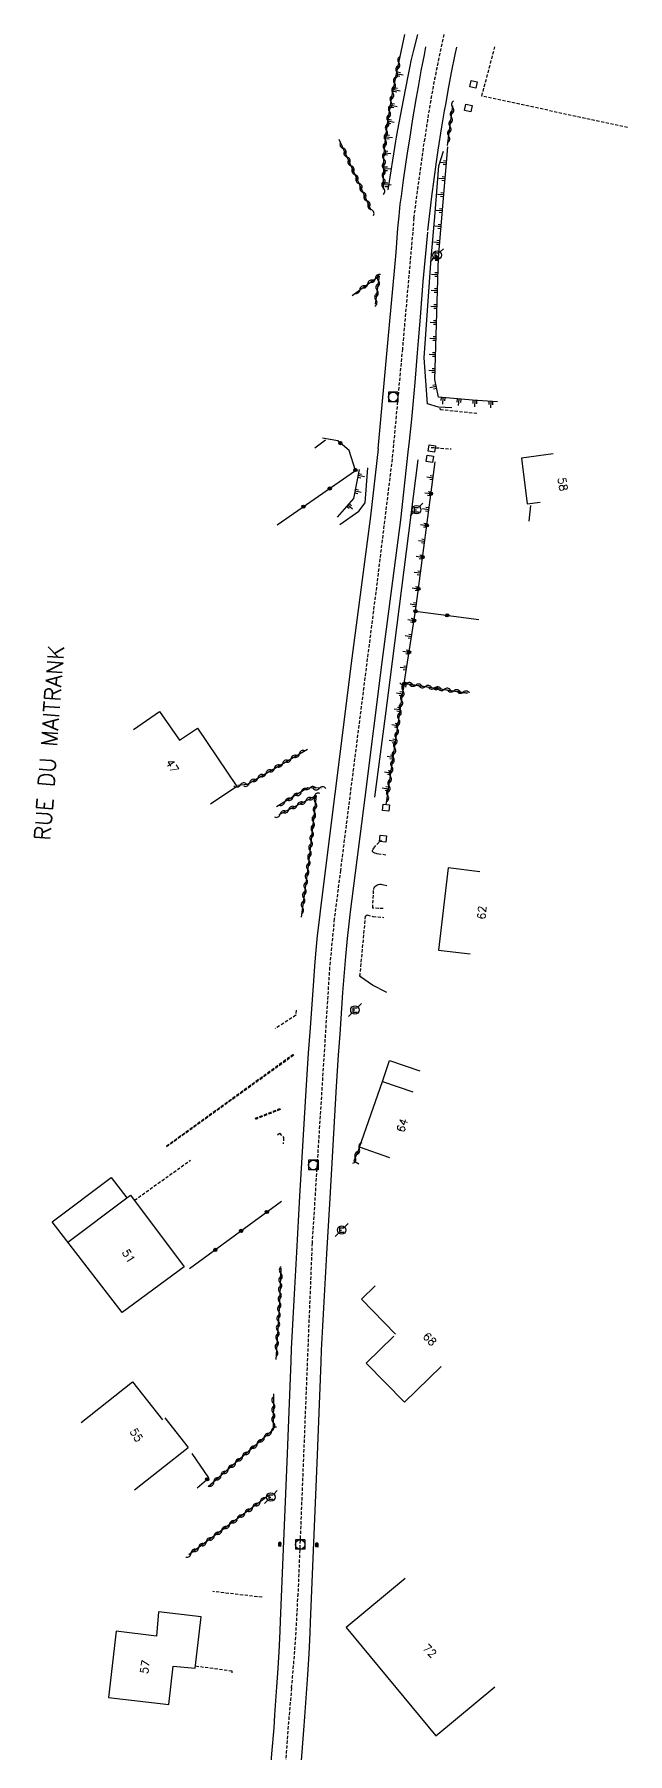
# Model space of a CAD drawing. Header units: millimetres. Extents: x 254000 to 255000, y 44000 to 45000.
# Drawn here: x 254635.3 to 254728, y 44731.5 to 45000 of the extents above; entities that cross this region are included whole.
import ezdxf
from ezdxf.enums import TextEntityAlignment as Align

# ---------------------------------------------------------------- set-up
doc = ezdxf.new("R2010")
doc.units = ezdxf.units.MM
doc.linetypes.add('DASHED', pattern=[0.75, 0.5, -0.25])
doc.layers.get('0').update_dxf_attribs({"linetype": 'CONTINUOUS'})
for name, color, linetype in [('W0001', 6, 'DASHED'), ('W0008', 7, 'CONTINUOUS'), ('W0100', 7, 'CONTINUOUS'), ('W0112', 1, 'DASHED'), ('W0211', 2, 'CONTINUOUS'), ('W0310', 3, 'CONTINUOUS'), ('W0322', 7, 'CONTINUOUS'), ('W0400', 7, 'CONTINUOUS'), ('W0420', 7, 'CONTINUOUS'), ('W0471', 7, 'CONTINUOUS'), ('W0989', 7, 'CONTINUOUS'), ('W0991', 7, 'CONTINUOUS'), ('W1102', 7, 'CONTINUOUS')]:
    doc.layers.add(name, color=color, linetype=linetype)
doc.styles.get("Standard").update_dxf_attribs({"font": 'romans.shx', "width": 0.85})

# ---------------------------------------------------------------- blocks, each defined once
blk = doc.blocks.new('t211o')
at = {"color": 0, "linetype": 'Continuous'}
for p, q in [((-0.29, 0.5), (-0.29, 0)), ((0, 1), (0, 0)), ((0.29, 0.5), (0.29, 0))]:
    blk.add_line(p, q, dxfattribs=at)
blk = doc.blocks.new('t310o')
at = {"color": 0, "linetype": 'Continuous'}
for centre, start, end in [((-0.5, 0.38), 216.8699, 323.1304), ((0.5, -0.37), 36.8699, 143.1303)]:
    blk.add_arc(centre, 0.625, start, end, dxfattribs=at)
blk = doc.blocks.new('t322o')
at = {"color": 0, "linetype": 'Continuous'}
for radius in [0.25, 0.15]:
    blk.add_circle((0, 0), radius, dxfattribs=at)
blk = doc.blocks.new('T471')
for p, q in [((-0.333334, 0.333334), (-0.333334, -0.333334)), ((-0.333334, 0.333334), (0.333334, 0.333334)), ((-0.333334, 0), (0, 0)), ((0.500001, 0.500001), (1.000002, 1.000002)), ((-0.500001, -0.500001), (-1.000002, -1.000002)), ((-0.333334, -0.333334), (0.333334, -0.333334))]:
    blk.add_line(p, q)
blk.add_ellipse((0, 0), major_axis=(0.471405, 0.471405), ratio=1, start_param=5.4977871438, end_param=11.780972451)
blk = doc.blocks.new('t112o')
at = {"color": 0, "linetype": 'Continuous'}
for p, q in [((-0.5, 0.5), (0.5, 0.5)), ((-0.5, -0.5), (-0.5, 0.5)), ((0.5, 0.5), (0.5, -0.5)), ((0.5, -0.5), (-0.5, -0.5))]:
    blk.add_line(p, q, dxfattribs=at)
blk = doc.blocks.new('T420')
for p, q in [((0.75, 0.75), (-0.75, 0.75)), ((-0.75, 0.75), (-0.75, -0.75)), ((0.75, 0.75), (0.75, -0.75)), ((0.75, -0.75), (-0.75, -0.75))]:
    blk.add_line(p, q)
blk.add_ellipse((0, 0), major_axis=(-0.53, 0.53), ratio=1, start_param=3.926991, end_param=10.210176)
blk = doc.blocks.new('T400')
for p, q in [((-0.15, 0.3), (0.15, 0.3)), ((-0.15, -0.25), (-0.15, 0.3)), ((-0.15, 0.15), (0.15, 0.15)), ((-0.15, 0), (0.15, 0)), ((0.15, 0.3), (0.15, -0.25)), ((-0.15, -0.15), (0.15, -0.15)), ((-0.15, -0.25), (-0.15, -0.3)), ((-0.15, -0.3), (0.15, -0.3)), ((0.15, -0.3), (0.15, -0.25))]:
    blk.add_line(p, q)

msp = doc.modelspace()

# ---------------------------------------------------------------- linework, layer by layer
at = {"layer": 'W0001'}
msp.add_lwpolyline([(254699.29, 45000), (254698.5, 44996.33, 0.019126), (254696.22, 44983.27, -0.000298), (254694.6, 44971.33), (254692.79, 44950.86), (254691.19, 44933.69), (254688.83, 44914.4), (254683.11, 44869.44), (254682.15, 44861.84), (254681.41, 44854.26), (254678.68, 44811.23), (254676.46, 44756.09, -0.014238), (254675.48, 44741.71, 0.010104), (254674.36, 44727.15, -0.018832)], format="xyb", dxfattribs=at)
at = {"layer": 'W0008'}
for points in [[(254691.56, 44963.08), (254691.8, 44965.92), (254692.1, 44969.71), (254692.27, 44971.6), (254692.33, 44972.22), (254692.47, 44973.47), (254692.64, 44974.72), (254692.99, 44977.21), (254693.61, 44981.49), (254693.94, 44983.63), (254694.45, 44986.83), (254695.01, 44990.16), (254695.3, 44991.83), (254695.75, 44994.32), (254696.23, 44996.81), (254696.48, 44998.05)], [(254701.23, 44997.99), (254700.99, 44996.87), (254700.42, 44994.05), (254699.89, 44991.22), (254699.56, 44989.33), (254699.34, 44988.07), (254698.92, 44985.54), (254698.35, 44981.92), (254698.09, 44980.11), (254697.7, 44977.39), (254697.35, 44974.66), (254697.19, 44973.3), (254696.74, 44969.37)], [(254696.71, 44969.13), (254696.5, 44966.89), (254696, 44961.4), (254695.77, 44958.65), (254695.55, 44955.85), (254695.27, 44952.11), (254695.12, 44950.25), (254694.73, 44945.65), (254694.53, 44943.35), (254694.21, 44939.91), (254693.86, 44936.47), (254693.67, 44934.75)], [(254689.01, 44935.27), (254690.56, 44952.41), (254691.56, 44963.08)], [(254689.01, 44935.27), (254687.82, 44924.74), (254684.91, 44902.56), (254682.26, 44881.4), (254679.99, 44863.54)], [(254693.67, 44934.75), (254692.48, 44924.17), (254689.56, 44901.96), (254686.91, 44880.81), (254684.65, 44862.96)], [(254679.99, 44863.52), (254679.82, 44862.1), (254679.5, 44859.23), (254679.23, 44856.37), (254679.07, 44854.46), (254678.78, 44850.68), (254678.31, 44844.13), (254678.09, 44840.85), (254677.78, 44835.94), (254676.74, 44818.52), (254676.24, 44809.8), (254675.82, 44802.26), (254675.62, 44798.47), (254675.43, 44794.67), (254675.35, 44792.78)], [(254684.65, 44862.96), (254684.48, 44861.56), (254684.17, 44858.76), (254683.91, 44855.95), (254683.75, 44854.08), (254683.46, 44850.33), (254683, 44843.81), (254682.78, 44840.55), (254682.47, 44835.66), (254681.43, 44818.24), (254680.93, 44809.53), (254680.5, 44802), (254680.3, 44798.23), (254680.12, 44794.46), (254680.04, 44792.58)], [(254675.35, 44792.76), (254674.72, 44777.03), (254674.22, 44764.62)], [(254680.04, 44792.58), (254679.41, 44776.84), (254678.91, 44764.43)], [(254674.22, 44764.63), (254673.71, 44752.18), (254673.64, 44750.56), (254673.47, 44747.3), (254673.28, 44744.04), (254673.14, 44741.88), (254672.83, 44737.52), (254672.68, 44735.49), (254672.36, 44731.42), (254672.02, 44727.35), (254671.31, 44719.2), (254670.73, 44712.74), (254670.43, 44709.52), (254669.97, 44704.69), (254669.48, 44699.86), (254669.23, 44697.45), (254668.86, 44693.99), (254668.66, 44692.27), (254668.35, 44689.68), (254668.02, 44687.1), (254667.85, 44685.83), (254667.48, 44683.25), (254667.29, 44681.98), (254666.98, 44680.05)], [(254678.91, 44764.43), (254678.4, 44751.98), (254678.32, 44750.33), (254678.16, 44747.04), (254677.96, 44743.75), (254677.82, 44741.56), (254677.51, 44737.18), (254677.36, 44735.13), (254677.03, 44731.04), (254676.69, 44726.96), (254675.99, 44718.78), (254675.4, 44712.31), (254675.1, 44709.08), (254674.64, 44704.23), (254674.15, 44699.38), (254673.9, 44696.96), (254673.52, 44693.46), (254673.32, 44691.72), (254673, 44689.1), (254672.67, 44686.49), (254672.49, 44685.18), (254672.12, 44682.57), (254671.93, 44681.27), (254671.62, 44679.32)]]:
    msp.add_lwpolyline(points, dxfattribs=at)
at = {"layer": 'W0100'}
for points in [[(254680.78, 44936.63), (254679.1, 44935.39)], [(254716.35, 44934.48), (254711.39, 44933.83), (254712.32, 44926.66), (254714.31, 44926.91)], [(254712.83, 44926.4), (254712.53, 44923.94)], [(254650.75, 44891.41), (254654.86, 44894.25), (254657.97, 44889.75), (254660.78, 44891.64), (254666.94, 44882.54), (254662.8, 44879.74)], [(254704.91, 44869.21), (254699.94, 44869.8), (254698.42, 44856.97), (254703.38, 44856.38)], [(254690.83, 44824.54), (254686.11, 44826.18), (254689.67, 44836.43), (254690.76, 44839.7), (254695.51, 44838.12)], [(254689.67, 44836.43), (254694.41, 44834.85)], [(254688.54, 44804.55), (254686.38, 44802.46), (254691.74, 44796.96)], [(254691.44, 44796.66), (254687.14, 44792.47), (254693.12, 44786.34), (254698.85, 44791.93)], [(254642.6, 44783.17), (254650.64, 44789.52)], [(254650.64, 44789.52), (254655.32, 44783.6)], [(254655.69, 44783.89), (254659.33, 44779.28)], [(254650.93, 44772.64), (254659.33, 44779.28)], [(254693.23, 44758.79), (254684, 44751.15), (254698.01, 44734.24)], [(254698.01, 44734.24), (254707.23, 44741.88)]]:
    msp.add_lwpolyline(points, dxfattribs=at)
for points in [[(254649.74, 44818.26), (254650.31, 44818.7), (254658.67, 44807.48), (254648.98, 44800.34), (254638.06, 44814.51), (254647.3, 44821.43), (254649.74, 44818.26)], [(254648.04, 44750.56), (254646.88, 44740.23), (254656.31, 44739.12), (254656.98, 44745.1), (254660.42, 44744.8), (254661.33, 44752.81), (254654.68, 44753.62), (254654.37, 44749.8)]]:
    msp.add_lwpolyline(points, close=True, dxfattribs=at)
at = {"layer": 'W0112'}
for points in [[(254727.99, 44985.44), (254705.21, 44990.37), (254707.26, 44998.08)], [(254704.44, 44940.76), (254698.75, 44941.37), (254698.69, 44941.59)], [(254697.28, 44935.49), (254700.43, 44935.25)], [(254688.35, 44872.89), (254688.79, 44873.48), (254689.54, 44874.16)], [(254689.11, 44871.97), (254688.82, 44872.02), (254688.68, 44872.05), (254688.47, 44872.12), (254688.28, 44872.22), (254688.19, 44872.29), (254688.15, 44872.34), (254688.13, 44872.38), (254688.13, 44872.47), (254688.14, 44872.52), (254688.18, 44872.61), (254688.23, 44872.71), (254688.35, 44872.89)], [(254690.22, 44871.81), (254689.11, 44871.97)], [(254689.79, 44863.44), (254689.1, 44863.46), (254688.15, 44863.53), (254688.31, 44866.44)], [(254688.31, 44866.44), (254688.32, 44866.53), (254688.34, 44866.59), (254688.39, 44866.7), (254688.5, 44866.85), (254688.6, 44866.94), (254688.67, 44866.99), (254688.82, 44867.1), (254688.91, 44867.14), (254689.08, 44867.21), (254689.26, 44867.25), (254689.37, 44867.25), (254689.45, 44867.25), (254689.6, 44867.22)], [(254689.6, 44867.22), (254689.88, 44867.15), (254690.53, 44867.04)], [(254686.37, 44852.83), (254686.16, 44852.86), (254687.04, 44862.29), (254687.29, 44862.47), (254688.19, 44862.19), (254689.92, 44862.07)], [(254676.17, 44847.58), (254676.14, 44846.78), (254672.91, 44844.71)], [(254655.94, 44826.37), (254675.67, 44840.66), (254675.78, 44840.52), (254655.93, 44826.22)], [(254669.79, 44830.7), (254673.66, 44832.2), (254673.71, 44832.06), (254669.83, 44830.52)], [(254673.26, 44828.12), (254673.58, 44828.39), (254674.24, 44827.68), (254674.15, 44826.73)], [(254650.92, 44817.89), (254659.66, 44824.14)], [(254670.88, 44755.88), (254663.16, 44756.77)], [(254660.48, 44745.15), (254666.15, 44744.4), (254666.12, 44744.08)]]:
    msp.add_lwpolyline(points, dxfattribs=at)
at = {"layer": 'W0211'}
for points in [[(254695.13, 45000), (254694.52, 44997.56), (254694.12, 44995.85), (254693.95, 44995.05), (254693.62, 44993.45), (254693.31, 44991.85), (254692.92, 44989.7), (254692.72, 44988.63), (254692.04, 44985.11), (254691.83, 44983.93), (254691.73, 44983.34)], [(254691.73, 44983.34), (254690.52, 44975.74)], [(254700.5, 44941.67), (254698.44, 44941.75), (254696.74, 44942.29), (254696.21, 44949.5), (254697.3, 44964.97), (254697.94, 44972.14), (254698.49, 44979.47), (254699.24, 44981.75)], [(254707.66, 44942.6), (254703.76, 44942.85), (254698.43, 44943.33), (254697.88, 44946.1), (254698.44, 44965.13), (254699.92, 44982.45)], [(254695.23, 44933.52), (254690.84, 44899.19), (254690.1, 44893.48), (254688.43, 44880.84)], [(254686.05, 44932.02), (254685.17, 44927.52), (254682.62, 44924.61)], [(254683.03, 44923.43), (254685.99, 44925.55), (254686.99, 44926.81), (254687.4, 44932.3)], [(254690.34, 44850.33), (254688.14, 44851.51), (254686.27, 44852.81)]]:
    msp.add_lwpolyline(points, dxfattribs=at)
at = {"layer": 'W0310'}
for points in [[(254691.87, 44993.86), (254693.18, 44999.99)], [(254689.82, 44975.84), (254689.92, 44980.51), (254689.95, 44981.38), (254689.99, 44981.97), (254690.08, 44983.13), (254690.15, 44983.71), (254690.29, 44984.87), (254690.46, 44986.03), (254690.84, 44988.34), (254691.27, 44990.8), (254691.5, 44992.02), (254691.87, 44993.86)], [(254699.82, 44982.65), (254700.7, 44988.82)], [(254687.91, 44972.56), (254682.91, 44983.57)], [(254684.93, 44959.23), (254689.15, 44962.3), (254688.54, 44957.86)], [(254690.27, 44879.66), (254693.06, 44898.61), (254702.95, 44897.15)], [(254667.07, 44882.71), (254668.59, 44882.91), (254677.98, 44888.36)], [(254680.09, 44882.24), (254678.02, 44882.29), (254673.14, 44879.36)], [(254673.53, 44878.13), (254679.34, 44881.12), (254678.07, 44870.06), (254676.95, 44862.12)], [(254686.11, 44826.11), (254685.2, 44824.04), (254685.99, 44823.59)], [(254673.81, 44807.26), (254673.58, 44801.79), (254673.01, 44793.01)], [(254672.63, 44787.68), (254672.59, 44782.02), (254662.45, 44773.15)], [(254671.8, 44771.7), (254659.44, 44762.53)]]:
    msp.add_lwpolyline(points, dxfattribs=at)
at = {"layer": 'W0322'}
for points in [[(254673.22, 44923.39), (254685.49, 44931.86), (254684.46, 44935), (254682.72, 44936.49), (254680.32, 44936.91)], [(254702.96, 44897.06), (254693.08, 44898.61), (254694.85, 44909.9), (254697.93, 44933.22)], [(254694.85, 44909.9), (254704.76, 44908.59)], [(254673.88, 44817.71), (254659.53, 44807.19)], [(254660.73, 44772.98), (254662.57, 44774.54), (254659.92, 44778.35)]]:
    msp.add_lwpolyline(points, dxfattribs=at)
at = {"layer": 'W1102'}
msp.add_lwpolyline([(254640.52, 44811.32), (254649.74, 44818.26)], dxfattribs=at)

# ---------------------------------------------------------------- block references
at = {"layer": 'W0112'}
for p, rotation in [((254703.91, 44992.21), 257.9786117821905), ((254703.1, 44988.52), 77.9786117819347), ((254697.4, 44935.3), 261.3978284875849), ((254697.09, 44933.68), 80.67839463829095), ((254690.22, 44879.2), 84.4095084284), ((254689.78, 44874.36), 84.40950842814127)]:
    msp.add_blockref('t112o', p, dxfattribs=dict(at, rotation=rotation))
at = {"layer": 'W0211'}
for p, rotation in [((254691.96, 44993.8), 259.1021967106784), ((254691.01, 44988.89), 259.1021967106784), ((254691.48, 44991.34), 259.1021967106784), ((254690.54, 44986.43), 259.1021967106784), ((254690.25, 44983.95), 264.0841700447612), ((254689.99, 44981.46), 264.0841700447612), ((254689.98, 44978.97), 271.3543698707504), ((254699.71, 44979.96), 85.12090683434576), ((254690.04, 44976.47), 271.3543698707504), ((254699.49, 44977.47), 85.12090683434576), ((254699.28, 44974.97), 85.12090683434576), ((254698.86, 44969.99), 85.12090683434576), ((254699.07, 44972.48), 85.12090683434576), ((254698.64, 44967.5), 85.12090683434576), ((254698.44, 44965.01), 88.32489432969258), ((254698.36, 44962.51), 88.32489432969258), ((254698.29, 44960.01), 88.32489432969258), ((254698.22, 44957.51), 88.32489432969258), ((254698.14, 44955.01), 88.32489432969258), ((254698.07, 44952.52), 88.32489432969258), ((254698, 44950.02), 88.32489432969258), ((254697.93, 44947.52), 88.32489432969258), ((254698.09, 44945.04), 101.0389778331389), ((254699.18, 44943.26), 174.7905223549371), ((254701.67, 44943.04), 174.7905223549371), ((254704.16, 44942.82), 176.4147895697812), ((254706.66, 44942.66), 176.4147895697812), ((254685.87, 44931.08), 258.8673847495639), ((254697.6, 44930.74), 82.47855951694888), ((254685.39, 44928.63), 258.8673847495639), ((254697.27, 44928.27), 82.47855951694888), ((254684.27, 44926.49), 228.8926672794377), ((254696.94, 44925.79), 82.47855951694888), ((254696.62, 44923.31), 82.47855951694888), ((254696.29, 44920.83), 82.47855951694888), ((254695.96, 44918.35), 82.47855951694888), ((254695.31, 44913.4), 82.47855951694888), ((254695.64, 44915.87), 82.47855951694888), ((254694.98, 44910.92), 82.47855951694888), ((254694.62, 44908.44), 81.12347279138744), ((254694.23, 44905.97), 81.12347279138744), ((254693.85, 44903.5), 81.12347279138744), ((254693.46, 44901.03), 81.12347279138744), ((254693.13, 44898.6), 171.1235069216237), ((254692.85, 44897.01), 81.53561443263939), ((254692.11, 44892.06), 81.53561443263939), ((254692.48, 44894.53), 81.53561443263939), ((254691.74, 44889.59), 81.53561443263939), ((254691.38, 44887.12), 81.53561443263939), ((254691.01, 44884.64), 81.53561443263939), ((254690.64, 44882.17), 81.53561443263939)]:
    msp.add_blockref('t211o', p, dxfattribs=dict(at, rotation=rotation))
at = {"layer": 'W0310'}
for p, rotation in [((254691.92, 44994.12), 77.90278507895577), ((254692.24, 44995.59), 77.90278507895577), ((254691.29, 44990.91), 79.51220240355633), ((254691.57, 44992.39), 78.58933344798392), ((254691.03, 44989.44), 80.13960198240551), ((254700.66, 44988.59), 81.92888143380424), ((254690.54, 44986.48), 80.68959467366916), ((254690.78, 44987.96), 80.68959467366916), ((254700.24, 44985.62), 81.92888143380424), ((254700.45, 44987.1), 81.92888143380424), ((254690.13, 44983.51), 83.8803277346457), ((254690.31, 44984.99), 81.70583086315038), ((254700.03, 44984.13), 81.92888143380424), ((254683.53, 44982.2), 114.460693690664), ((254684.15, 44980.84), 114.460693690664), ((254689.92, 44980.51), 87.9248068023219), ((254689.99, 44982.01), 85.1430322579479), ((254684.77, 44979.47), 114.460693690664), ((254685.39, 44978.11), 114.460693690664), ((254689.86, 44977.51), 88.78862466042341), ((254689.89, 44979.01), 88.78862466042341), ((254686.01, 44976.74), 114.460693690664), ((254686.63, 44975.37), 114.460693690664), ((254689.82, 44976.01), 88.78862466042341), ((254687.26, 44974.01), 114.460693690664), ((254687.88, 44972.64), 114.460693690664), ((254688.57, 44961.88), 36.06332998618555), ((254689.04, 44961.52), 262.2687835040932), ((254686.15, 44960.12), 36.06332998618555), ((254687.36, 44961), 36.06332998618555), ((254688.64, 44958.54), 262.2687835040932), ((254688.84, 44960.03), 262.2687835040932), ((254693.4, 44898.56), 351.6144788090988), ((254692.89, 44897.46), 81.61449455349086), ((254694.88, 44898.34), 351.6144788090988), ((254696.37, 44898.12), 351.6144788090988), ((254697.85, 44897.9), 351.6144788090988), ((254699.34, 44897.68), 351.6144788090988), ((254700.82, 44897.46), 351.6144788090988), ((254692.45, 44894.5), 81.61449455349086), ((254692.67, 44895.98), 81.61449455349086), ((254702.3, 44897.25), 351.6144788090988), ((254692.02, 44891.53), 81.61449455349086), ((254692.23, 44893.01), 81.61449455349086), ((254691.8, 44890.05), 81.61449455349086), ((254675.39, 44886.85), 30.12055027238211), ((254676.69, 44887.6), 30.12055027238211), ((254691.36, 44887.08), 81.61449455349086), ((254691.58, 44888.56), 81.61449455349086), ((254670.2, 44883.84), 30.12055027238211), ((254671.5, 44884.59), 30.12055027238211), ((254672.79, 44885.34), 30.12055027238211), ((254674.09, 44886.1), 30.12055027238211), ((254690.92, 44884.11), 81.61449455349086), ((254691.14, 44885.59), 81.61449455349086), ((254667.46, 44882.76), 7.381776196739643), ((254668.9, 44883.09), 30.12055027238211), ((254675.71, 44880.9), 210.9827612423377), ((254676.99, 44881.67), 210.9827612423377), ((254678.32, 44882.28), 178.5414882286719), ((254679.03, 44880.96), 27.26977261282475), ((254679.82, 44882.24), 178.5414882286719), ((254690.48, 44881.14), 81.61449455349086), ((254690.7, 44882.63), 81.61449455349086), ((254673.7, 44878.21), 27.26977261282475), ((254674.42, 44880.13), 210.9827612423377), ((254675.03, 44878.9), 27.26977261282475), ((254676.36, 44879.59), 27.26977261282475), ((254677.7, 44880.27), 27.26977261282475), ((254679.04, 44878.48), 263.4638493294087), ((254679.21, 44879.97), 263.4638493294087), ((254678.7, 44875.5), 263.4638493294087), ((254678.87, 44876.99), 263.4638493294087), ((254678.35, 44872.52), 263.4638493294087), ((254678.53, 44874.01), 263.4638493294087), ((254678.18, 44871.03), 263.4638493294087), ((254677.79, 44868.06), 261.9569204109675), ((254678, 44869.54), 261.9569204109675), ((254677.37, 44865.09), 261.9569204109675), ((254677.58, 44866.57), 261.9569204109675), ((254677.16, 44863.6), 261.9569204109675), ((254685.43, 44824.58), 246.1120629239639), ((254686.04, 44825.95), 246.1120629239639), ((254673.78, 44806.48), 267.551129025699), ((254673.65, 44803.49), 267.551129025699), ((254673.71, 44804.99), 267.551129025699), ((254673.49, 44800.49), 266.3476127236231), ((254673.58, 44801.99), 267.551129025699), ((254673.3, 44797.5), 266.3476127236231), ((254673.4, 44798.99), 266.3476127236231), ((254673.21, 44796), 266.3476127236231), ((254673.11, 44794.5), 266.3476127236231), ((254672.62, 44786.18), 269.6345566586847), ((254672.61, 44784.68), 269.6345566586847), ((254672.34, 44781.8), 221.1568178906362), ((254672.6, 44783.18), 269.6345566586847), ((254668.95, 44778.83), 221.1568178906362), ((254670.08, 44779.82), 221.1568178906362), ((254671.21, 44780.81), 221.1568178906362), ((254666.7, 44776.86), 221.1568178906362), ((254667.82, 44777.85), 221.1568178906362), ((254663.31, 44773.9), 221.1568178906362), ((254664.44, 44774.89), 221.1568178906362), ((254665.57, 44775.87), 221.1568178906362), ((254670.59, 44770.8), 216.581313259265), ((254666.98, 44768.12), 216.581313259265), ((254668.18, 44769.02), 216.581313259265), ((254669.39, 44769.91), 216.581313259265), ((254663.37, 44765.44), 216.581313259265), ((254664.57, 44766.33), 216.581313259265), ((254665.77, 44767.23), 216.581313259265), ((254659.75, 44762.76), 216.581313259265), ((254660.96, 44763.65), 216.581313259265), ((254662.16, 44764.55), 216.581313259265)]:
    msp.add_blockref('t310o', p, dxfattribs=dict(at, rotation=rotation))
at = {"layer": 'W0322'}
for p, rotation in [((254683.1, 44936.16), 139.4301886328846), ((254685.46, 44931.95), 108.2344362612883), ((254681.45, 44929.07), 34.6166502162639), ((254697.27, 44928.27), 82.47855951694888), ((254677.34, 44926.23), 34.6166502162639), ((254696.62, 44923.31), 82.47855951694888), ((254695.96, 44918.35), 82.47855951694888), ((254695.31, 44913.4), 82.47855951694888), ((254694.62, 44908.44), 81.12347279138744), ((254694.85, 44909.9), 352.4785706225055), ((254699.8, 44909.25), 352.4785706225055), ((254693.85, 44903.5), 81.12347279138744), ((254693.13, 44898.6), 171.1235069216237), ((254698.07, 44897.83), 171.1235069216237), ((254671.62, 44816.06), 216.2562194803209), ((254667.59, 44813.1), 216.2562194803209), ((254663.56, 44810.14), 216.2562194803209), ((254662.3, 44774.31), 40.31885879407427)]:
    msp.add_blockref('t322o', p, dxfattribs=dict(at, rotation=rotation))
at = {"layer": 'W0400'}
for p, rotation in [((254673.63, 44764.14), 177.0793955560439), ((254679.42, 44764.03), 177.7745623886044)]:
    msp.add_blockref('T400', p, dxfattribs=dict(at, rotation=rotation))
at = {"layer": 'W0420'}
for p in [(254691.35, 44943.36), (254678.89, 44823.41), (254676.82, 44764.12)]:
    msp.add_blockref('T420', p, dxfattribs=at)
at = {"layer": 'W0471'}
for p in [(254698.22, 44965.52), (254694.99, 44925.76), (254685.38, 44847.61), (254683.3, 44813.24), (254672.25, 44771.54)]:
    msp.add_blockref('T471', p, dxfattribs=at)

# ---------------------------------------------------------------- texts
at = {"layer": 'W0989'}
msp.add_text('RUE DU MAITRANK', height=2.5, rotation=85.8497, dxfattribs=at).set_placement((254637.6, 44889.34), align=Align.MIDDLE)
at = {"layer": 'W0991'}
for s, rotation, p in [('58', 279.5619, (254717.85, 44929.74)), ('47', 302.2281, (254656.84, 44885.73)), ('62', 86.1862, (254705.21, 44862.82)), ('64', 71.1256, (254692.77, 44829.59)), ('51', 302.2281, (254650.01, 44809.18)), ('68', 315.6429, (254697.07, 44796.2)), ('55', 302.2281, (254651.23, 44781.21)), ('72', 315.6429, (254697.07, 44747.5)), ('57', 80.4254, (254652.56, 44744.99))]:
    msp.add_text(s, height=1.25, rotation=rotation, dxfattribs=at).set_placement(p, align=Align.MIDDLE)

doc.saveas('drawing.dxf')
